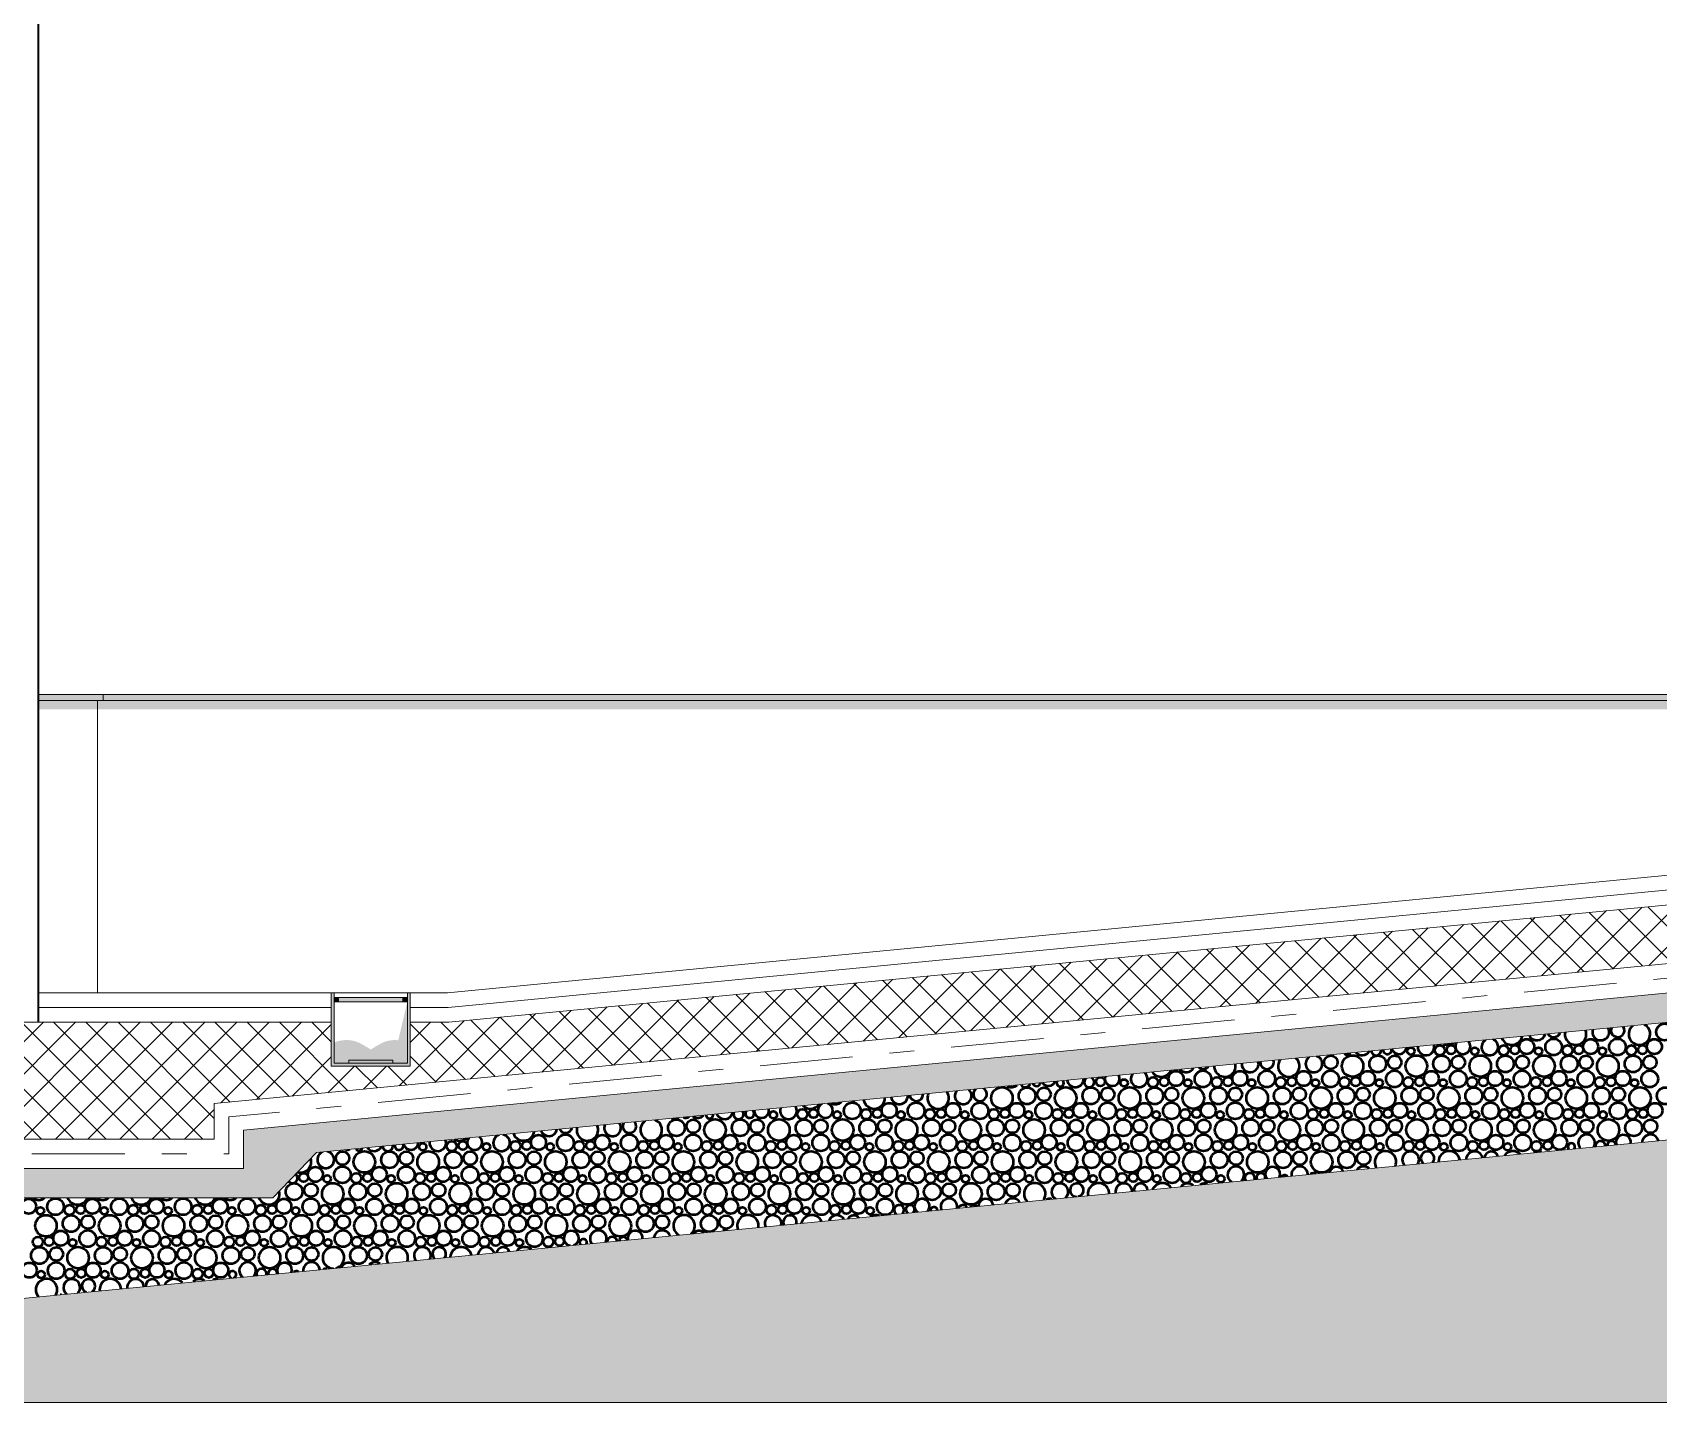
# Model space of a CAD drawing. Header units: millimetres. Extents: x 6658 to 67659, y -16872 to 26261.
# Drawn here: x 49143 to 54703, y -2200 to 2484 of the extents above; entities that cross this region are included whole.
import ezdxf

# ---------------------------------------------------------------- set-up
doc = ezdxf.new("R2010")
doc.units = ezdxf.units.MM
doc.header["$MEASUREMENT"] = 0
doc.linetypes.add('Double Dashed', pattern=[656.166644, 317.49999, -126.999993, 84.666667, -126.999993])
doc.linetypes.add('Wipeout_Contour', pattern=[1000, 0, -1000])
doc.layers.add('A - Prerjet', color=7, linetype='Continuous')
for name, color, linetype, lineweight in [('A - Prerjet_Pen_No__1', 7, 'Continuous', 5), ('A - Prerjet_Pen_No__6', 5, 'Continuous', 5), ('A - Prerjet_Pen_No__7', 7, 'Continuous', 5)]:
    doc.layers.add(name, color=color, linetype=linetype, lineweight=lineweight)
for name, color, linetype, lineweight, true_color in [('A - Prerjet_Pen_No__102', 7, 'Continuous', 50, 0xcccccc), ('A - Prerjet_Pen_No__105', 7, 'Continuous', 5, 0xcae6ff), ('A - Prerjet_Pen_No__65', 7, 'Continuous', 5, 0x80c2ff), ('A - Prerjet_Pen_No__81', 7, 'Continuous', 5, 0x6a6a6a), ('A - Prerjet_Pen_No__82', 7, 'Continuous', 5, 0xaaaaaa)]:
    doc.layers.add(name, color=color, linetype=linetype, lineweight=lineweight, true_color=true_color)

# ---------------------------------------------------------------- blocks, each defined once
blk = doc.blocks.new('*X2')
at = {"layer": 'A - Prerjet_Pen_No__102', "color": 254, "linetype": 'Continuous', "lineweight": 50, "true_color": 0xcccccc}
for centre, radius in [((54723.9, -933.3), 28.6), ((53856.3, -998.5), 12.4), ((53955.4, -996.1), 17.2), ((53993.7, -993.9), 15), ((54074.5, -998.5), 12.4), ((54173.6, -996.1), 17.2), ((54211.9, -993.9), 15), ((54252.3, -983.3), 25.5), ((54292.8, -998.5), 12.4), ((54344.4, -984.6), 28.4), ((54391.8, -996.1), 17.2), ((54430.1, -993.9), 15), ((54470.6, -983.3), 25.5), ((54511, -998.5), 12.4), ((54562.6, -984.6), 28.4), ((54610.1, -996.1), 17.2), ((54648.4, -993.9), 15), ((54688.8, -983.3), 25.5), ((53582.4, -1037.2), 23), ((53656.8, -1049.9), 36.7), ((53743, -1042.5), 28.6), ((53800.6, -1037.2), 23), ((53875, -1049.9), 36.7), ((53961.2, -1042.5), 28.6), ((54018.8, -1037.2), 23), ((54093.3, -1049.9), 36.7), ((54179.4, -1042.5), 28.6), ((54237, -1037.2), 23), ((54311.5, -1049.9), 36.7), ((54397.6, -1042.5), 28.6), ((54455.3, -1037.2), 23), ((54529.7, -1049.9), 36.7), ((54615.9, -1042.5), 28.6), ((54673.5, -1037.2), 23), ((52794.6, -1103.1), 15), ((52875.4, -1107.7), 12.4), ((52974.5, -1105.3), 17.2), ((53012.8, -1103.1), 15), ((53053.2, -1092.5), 25.5), ((53093.6, -1107.7), 12.4), ((53145.3, -1093.8), 28.4), ((53192.7, -1105.3), 17.2), ((53231, -1103.1), 15), ((53271.4, -1092.5), 25.5), ((53311.9, -1107.7), 12.4), ((53363.5, -1093.8), 28.4), ((53410.9, -1105.3), 17.2), ((53449.2, -1103.1), 15), ((53489.7, -1092.5), 25.5), ((53530.1, -1107.7), 12.4), ((53581.7, -1093.8), 28.4), ((53629.2, -1105.3), 17.2), ((53667.5, -1103.1), 15), ((53707.9, -1092.5), 25.5), ((53748.3, -1107.7), 12.4), ((53800, -1093.8), 28.4), ((53847.4, -1105.3), 17.2), ((53885.7, -1103.1), 15), ((53926.1, -1092.5), 25.5), ((53966.5, -1107.7), 12.4), ((54018.2, -1093.8), 28.4), ((54065.6, -1105.3), 17.2), ((54103.9, -1103.1), 15), ((54144.3, -1092.5), 25.5), ((54184.8, -1107.7), 12.4), ((54236.4, -1093.8), 28.4), ((54283.8, -1105.3), 17.2), ((54322.1, -1103.1), 15), ((54362.6, -1092.5), 25.5), ((54403, -1107.7), 12.4), ((54454.6, -1093.8), 28.4), ((54502.1, -1105.3), 17.2), ((54540.4, -1103.1), 15), ((54580.8, -1092.5), 25.5), ((54621.2, -1107.7), 12.4), ((54672.9, -1093.8), 28.4), ((52457.7, -1159.1), 36.7), ((52543.8, -1151.7), 28.6), ((52601.5, -1146.4), 23), ((52675.9, -1159.1), 36.7), ((52762.1, -1151.7), 28.6), ((52819.7, -1146.4), 23), ((52894.1, -1159.1), 36.7), ((52980.3, -1151.7), 28.6), ((53037.9, -1146.4), 23), ((53112.4, -1159.1), 36.7), ((53198.5, -1151.7), 28.6), ((53256.1, -1146.4), 23), ((53330.6, -1159.1), 36.7), ((53416.7, -1151.7), 28.6), ((53474.4, -1146.4), 23), ((53548.8, -1159.1), 36.7), ((53635, -1151.7), 28.6), ((53692.6, -1146.4), 23), ((53767, -1159.1), 36.7), ((53853.2, -1151.7), 28.6), ((53910.8, -1146.4), 23), ((53985.3, -1159.1), 36.7), ((54071.4, -1151.7), 28.6), ((54129, -1146.4), 23), ((54203.5, -1159.1), 36.7), ((54289.6, -1151.7), 28.6), ((54347.3, -1146.4), 23), ((54421.7, -1159.1), 36.7), ((54507.9, -1151.7), 28.6), ((54565.5, -1146.4), 23), ((54639.9, -1159.1), 36.7), ((54726.1, -1151.7), 28.6), ((51676.3, -1216.9), 12.4), ((51775.4, -1214.5), 17.2), ((51813.7, -1212.3), 15), ((51894.5, -1216.9), 12.4), ((51946.2, -1203), 28.4), ((51993.6, -1214.5), 17.2), ((52031.9, -1212.3), 15), ((52072.3, -1201.7), 25.5), ((52112.7, -1216.9), 12.4), ((52164.4, -1203), 28.4), ((52211.8, -1214.5), 17.2), ((52250.1, -1212.3), 15), ((52290.5, -1201.7), 25.5), ((52331, -1216.9), 12.4), ((52382.6, -1203), 28.4), ((52430, -1214.5), 17.2), ((52468.3, -1212.3), 15), ((52508.8, -1201.7), 25.5), ((52549.2, -1216.9), 12.4), ((52600.8, -1203), 28.4), ((52648.3, -1214.5), 17.2), ((52686.6, -1212.3), 15), ((52727, -1201.7), 25.5), ((52767.4, -1216.9), 12.4), ((52819.1, -1203), 28.4), ((52866.5, -1214.5), 17.2), ((52904.8, -1212.3), 15), ((52945.2, -1201.7), 25.5), ((52985.6, -1216.9), 12.4), ((53037.3, -1203), 28.4), ((53084.7, -1214.5), 17.2), ((53123, -1212.3), 15), ((53163.4, -1201.7), 25.5), ((53203.9, -1216.9), 12.4), ((53255.5, -1203), 28.4), ((53302.9, -1214.5), 17.2), ((53341.2, -1212.3), 15), ((53381.7, -1201.7), 25.5), ((53422.1, -1216.9), 12.4), ((53473.7, -1203), 28.4), ((53521.2, -1214.5), 17.2), ((53559.5, -1212.3), 15), ((53599.9, -1201.7), 25.5), ((53640.3, -1216.9), 12.4), ((53692, -1203), 28.4), ((53739.4, -1214.5), 17.2), ((53777.7, -1212.3), 15), ((53818.1, -1201.7), 25.5), ((53858.5, -1216.9), 12.4), ((53910.2, -1203), 28.4), ((53957.6, -1214.5), 17.2), ((53995.9, -1212.3), 15), ((54036.3, -1201.7), 25.5), ((54076.8, -1216.9), 12.4), ((54128.4, -1203), 28.4), ((54175.8, -1214.5), 17.2), ((54214.1, -1212.3), 15), ((54254.6, -1201.7), 25.5), ((54295, -1216.9), 12.4), ((54346.6, -1203), 28.4), ((54394.1, -1214.5), 17.2), ((54432.4, -1212.3), 15), ((54472.8, -1201.7), 25.5), ((54513.2, -1216.9), 12.4), ((54564.9, -1203), 28.4), ((54612.3, -1214.5), 17.2), ((54650.6, -1212.3), 15), ((54691, -1201.7), 25.5), ((51344.7, -1260.9), 28.6), ((51402.3, -1255.6), 23), ((51476.8, -1268.3), 36.7), ((51562.9, -1260.9), 28.6), ((51620.6, -1255.6), 23), ((51695, -1268.3), 36.7), ((51781.2, -1260.9), 28.6), ((51838.8, -1255.6), 23), ((51913.2, -1268.3), 36.7), ((51999.4, -1260.9), 28.6), ((52057, -1255.6), 23), ((52131.5, -1268.3), 36.7), ((52217.6, -1260.9), 28.6), ((52275.2, -1255.6), 23), ((52349.7, -1268.3), 36.7), ((52435.8, -1260.9), 28.6), ((52493.5, -1255.6), 23), ((52567.9, -1268.3), 36.7), ((52654.1, -1260.9), 28.6), ((52711.7, -1255.6), 23), ((52786.1, -1268.3), 36.7), ((52872.3, -1260.9), 28.6), ((52929.9, -1255.6), 23), ((53004.4, -1268.3), 36.7), ((53090.5, -1260.9), 28.6), ((53148.1, -1255.6), 23), ((53222.6, -1268.3), 36.7), ((53308.7, -1260.9), 28.6), ((53366.4, -1255.6), 23), ((53440.8, -1268.3), 36.7), ((53527, -1260.9), 28.6), ((53584.6, -1255.6), 23), ((53659, -1268.3), 36.7), ((53745.2, -1260.9), 28.6), ((53802.8, -1255.6), 23), ((53877.3, -1268.3), 36.7), ((53963.4, -1260.9), 28.6), ((54021, -1255.6), 23), ((54095.5, -1268.3), 36.7), ((54181.6, -1260.9), 28.6), ((54239.3, -1255.6), 23), ((54313.7, -1268.3), 36.7), ((54399.9, -1260.9), 28.6), ((54457.5, -1255.6), 23), ((54531.9, -1268.3), 36.7), ((54618.1, -1260.9), 28.6), ((54675.7, -1255.6), 23), ((50477.2, -1326.1), 12.4), ((50576.2, -1323.6), 17.2), ((50614.5, -1321.5), 15), ((50695.4, -1326.1), 12.4), ((50794.5, -1323.6), 17.2), ((50832.8, -1321.5), 15), ((50873.2, -1310.9), 25.5), ((50913.6, -1326.1), 12.4), ((50965.3, -1312.2), 28.4), ((51012.7, -1323.6), 17.2), ((51051, -1321.5), 15), ((51091.4, -1310.9), 25.5), ((51131.8, -1326.1), 12.4), ((51183.5, -1312.2), 28.4), ((51230.9, -1323.6), 17.2), ((51269.2, -1321.5), 15), ((51309.6, -1310.9), 25.5), ((51350.1, -1326.1), 12.4), ((51401.7, -1312.2), 28.4), ((51449.1, -1323.6), 17.2), ((51487.4, -1321.5), 15), ((51527.9, -1310.9), 25.5), ((51568.3, -1326.1), 12.4), ((51619.9, -1312.2), 28.4), ((51667.4, -1323.6), 17.2), ((51705.7, -1321.5), 15), ((51746.1, -1310.9), 25.5), ((51786.5, -1326.1), 12.4), ((51838.2, -1312.2), 28.4), ((51885.6, -1323.6), 17.2), ((51923.9, -1321.5), 15), ((51964.3, -1310.9), 25.5), ((52004.7, -1326.1), 12.4), ((52056.4, -1312.2), 28.4), ((52103.8, -1323.6), 17.2), ((52142.1, -1321.5), 15), ((52182.5, -1310.9), 25.5), ((52223, -1326.1), 12.4), ((52274.6, -1312.2), 28.4), ((52322, -1323.6), 17.2), ((52360.3, -1321.5), 15), ((52400.8, -1310.9), 25.5), ((52441.2, -1326.1), 12.4), ((52492.8, -1312.2), 28.4), ((52540.3, -1323.6), 17.2), ((52578.6, -1321.5), 15), ((52619, -1310.9), 25.5), ((52659.4, -1326.1), 12.4), ((52711.1, -1312.2), 28.4), ((52758.5, -1323.6), 17.2), ((52796.8, -1321.5), 15), ((52837.2, -1310.9), 25.5), ((52877.6, -1326.1), 12.4), ((52929.3, -1312.2), 28.4), ((52976.7, -1323.6), 17.2), ((53015, -1321.5), 15), ((53055.4, -1310.9), 25.5), ((53095.9, -1326.1), 12.4), ((53147.5, -1312.2), 28.4), ((53194.9, -1323.6), 17.2), ((53233.2, -1321.5), 15), ((53273.7, -1310.9), 25.5), ((53314.1, -1326.1), 12.4), ((53365.7, -1312.2), 28.4), ((53413.2, -1323.6), 17.2), ((53451.5, -1321.5), 15), ((53491.9, -1310.9), 25.5), ((53532.3, -1326.1), 12.4), ((53584, -1312.2), 28.4), ((53631.4, -1323.6), 17.2), ((53669.7, -1321.5), 15), ((53710.1, -1310.9), 25.5), ((53750.5, -1326.1), 12.4), ((53802.2, -1312.2), 28.4), ((53849.6, -1323.6), 17.2), ((53887.9, -1321.5), 15), ((53928.3, -1310.9), 25.5), ((53968.8, -1326.1), 12.4), ((54020.4, -1312.2), 28.4), ((54067.8, -1323.6), 17.2), ((54106.1, -1321.5), 15), ((54146.6, -1310.9), 25.5), ((54187, -1326.1), 12.4), ((54238.6, -1312.2), 28.4), ((54286.1, -1323.6), 17.2), ((54324.4, -1321.5), 15), ((54364.8, -1310.9), 25.5), ((50203.2, -1364.8), 23), ((50277.7, -1377.5), 36.7), ((50363.8, -1370.1), 28.6), ((50421.4, -1364.8), 23), ((50495.9, -1377.5), 36.7), ((50582, -1370.1), 28.6), ((50639.7, -1364.8), 23), ((50714.1, -1377.5), 36.7), ((50800.3, -1370.1), 28.6), ((50857.9, -1364.8), 23), ((50932.3, -1377.5), 36.7), ((51018.5, -1370.1), 28.6), ((51076.1, -1364.8), 23), ((51150.6, -1377.5), 36.7), ((51236.7, -1370.1), 28.6), ((51294.3, -1364.8), 23), ((51368.8, -1377.5), 36.7), ((51454.9, -1370.1), 28.6), ((51512.6, -1364.8), 23), ((51587, -1377.5), 36.7), ((51673.2, -1370.1), 28.6), ((51730.8, -1364.8), 23), ((51805.2, -1377.5), 36.7), ((51891.4, -1370.1), 28.6), ((51949, -1364.8), 23), ((52023.5, -1377.5), 36.7), ((52109.6, -1370.1), 28.6), ((52167.2, -1364.8), 23), ((52241.7, -1377.5), 36.7), ((52327.8, -1370.1), 28.6), ((52385.5, -1364.8), 23), ((52459.9, -1377.5), 36.7), ((52546.1, -1370.1), 28.6), ((52603.7, -1364.8), 23), ((52678.1, -1377.5), 36.7), ((52764.3, -1370.1), 28.6), ((52821.9, -1364.8), 23), ((52896.4, -1377.5), 36.7), ((52982.5, -1370.1), 28.6), ((53040.1, -1364.8), 23), ((53114.6, -1377.5), 36.7), ((53200.7, -1370.1), 28.6), ((53258.4, -1364.8), 23), ((53332.8, -1377.5), 36.7), ((53419, -1370.1), 28.6), ((53476.6, -1364.8), 23), ((53551, -1377.5), 36.7), ((53637.2, -1370.1), 28.6), ((53694.8, -1364.8), 23), ((50070.1, -1430.7), 15), ((50110.5, -1420.1), 25.5), ((50150.9, -1435.3), 12.4), ((50202.6, -1421.4), 28.4), ((50250, -1432.8), 17.2), ((50288.3, -1430.7), 15), ((50328.7, -1420.1), 25.5), ((50369.2, -1435.3), 12.4), ((50420.8, -1421.4), 28.4), ((50468.2, -1432.8), 17.2), ((50506.5, -1430.7), 15), ((50547, -1420.1), 25.5), ((50587.4, -1435.3), 12.4), ((50639, -1421.4), 28.4), ((50686.5, -1432.8), 17.2), ((50724.8, -1430.7), 15), ((50765.2, -1420.1), 25.5), ((50805.6, -1435.3), 12.4), ((50857.3, -1421.4), 28.4), ((50904.7, -1432.8), 17.2), ((50943, -1430.7), 15), ((50983.4, -1420.1), 25.5), ((51023.8, -1435.3), 12.4), ((51075.5, -1421.4), 28.4), ((51122.9, -1432.8), 17.2), ((51161.2, -1430.7), 15), ((51201.6, -1420.1), 25.5), ((51242.1, -1435.3), 12.4), ((51293.7, -1421.4), 28.4), ((51341.1, -1432.8), 17.2), ((51379.4, -1430.7), 15), ((51419.9, -1420.1), 25.5), ((51460.3, -1435.3), 12.4), ((51511.9, -1421.4), 28.4), ((51559.4, -1432.8), 17.2), ((51597.7, -1430.7), 15), ((51638.1, -1420.1), 25.5), ((51678.5, -1435.3), 12.4), ((51730.2, -1421.4), 28.4), ((51777.6, -1432.8), 17.2), ((51815.9, -1430.7), 15), ((51856.3, -1420.1), 25.5), ((51896.7, -1435.3), 12.4), ((51948.4, -1421.4), 28.4), ((51995.8, -1432.8), 17.2), ((52034.1, -1430.7), 15), ((52074.5, -1420.1), 25.5), ((52115, -1435.3), 12.4), ((52166.6, -1421.4), 28.4), ((52214, -1432.8), 17.2), ((52252.3, -1430.7), 15), ((52292.8, -1420.1), 25.5), ((52333.2, -1435.3), 12.4), ((52384.8, -1421.4), 28.4), ((52432.3, -1432.8), 17.2), ((52470.6, -1430.7), 15), ((52511, -1420.1), 25.5), ((52551.4, -1435.3), 12.4), ((52603.1, -1421.4), 28.4), ((52650.5, -1432.8), 17.2), ((52688.8, -1430.7), 15), ((52729.2, -1420.1), 25.5), ((52769.6, -1435.3), 12.4), ((52821.3, -1421.4), 28.4), ((52868.7, -1432.8), 17.2), ((52907, -1430.7), 15), ((52947.4, -1420.1), 25.5), ((52987.9, -1435.3), 12.4), ((53039.5, -1421.4), 28.4), ((53086.9, -1432.8), 17.2), ((53125.2, -1430.7), 15), ((53165.7, -1420.1), 25.5), ((53206.1, -1435.3), 12.4), ((50037.6, -1479.3), 28.6), ((50095.2, -1474), 23), ((50169.7, -1486.7), 36.7), ((50255.8, -1479.3), 28.6), ((50313.4, -1474), 23), ((50387.9, -1486.7), 36.7), ((50474, -1479.3), 28.6), ((50531.7, -1474), 23), ((50606.1, -1486.7), 36.7), ((50692.3, -1479.3), 28.6), ((50749.9, -1474), 23), ((50824.3, -1486.7), 36.7), ((50910.5, -1479.3), 28.6), ((50968.1, -1474), 23), ((51042.6, -1486.7), 36.7), ((51128.7, -1479.3), 28.6), ((51186.3, -1474), 23), ((51260.8, -1486.7), 36.7), ((51346.9, -1479.3), 28.6), ((51404.6, -1474), 23), ((51479, -1486.7), 36.7), ((51565.2, -1479.3), 28.6), ((51622.8, -1474), 23), ((51697.2, -1486.7), 36.7), ((51783.4, -1479.3), 28.6), ((51841, -1474), 23), ((51915.5, -1486.7), 36.7), ((52001.6, -1479.3), 28.6), ((52059.2, -1474), 23), ((52133.7, -1486.7), 36.7), ((52219.8, -1479.3), 28.6), ((52277.5, -1474), 23), ((52351.9, -1486.7), 36.7), ((52438.1, -1479.3), 28.6), ((52495.7, -1474), 23), ((49129.6, -1529.3), 25.5), ((49170, -1544.5), 12.4), ((49221.7, -1530.6), 28.4), ((49269.1, -1542), 17.2), ((49307.4, -1539.9), 15), ((49347.8, -1529.3), 25.5), ((49388.3, -1544.5), 12.4), ((49439.9, -1530.6), 28.4), ((49487.3, -1542), 17.2), ((49525.6, -1539.9), 15), ((49566.1, -1529.3), 25.5), ((49606.5, -1544.5), 12.4), ((49658.2, -1530.6), 28.4), ((49705.6, -1542), 17.2), ((49743.9, -1539.9), 15), ((49784.3, -1529.3), 25.5), ((49824.7, -1544.5), 12.4), ((49876.4, -1530.6), 28.4), ((49923.8, -1542), 17.2), ((49962.1, -1539.9), 15), ((50002.5, -1529.3), 25.5), ((50042.9, -1544.5), 12.4), ((50094.6, -1530.6), 28.4), ((50142, -1542), 17.2), ((50180.3, -1539.9), 15), ((50220.7, -1529.3), 25.5), ((50261.2, -1544.5), 12.4), ((50312.8, -1530.6), 28.4), ((50360.2, -1542), 17.2), ((50398.5, -1539.9), 15), ((50439, -1529.3), 25.5), ((50479.4, -1544.5), 12.4), ((50531, -1530.6), 28.4), ((50578.5, -1542), 17.2), ((50616.8, -1539.9), 15), ((50657.2, -1529.3), 25.5), ((50697.6, -1544.5), 12.4), ((50749.3, -1530.6), 28.4), ((50796.7, -1542), 17.2), ((50835, -1539.9), 15), ((50875.4, -1529.3), 25.5), ((50915.8, -1544.5), 12.4), ((50967.5, -1530.6), 28.4), ((51014.9, -1542), 17.2), ((51053.2, -1539.9), 15), ((51093.6, -1529.3), 25.5), ((51134.1, -1544.5), 12.4), ((51185.7, -1530.6), 28.4), ((51233.1, -1542), 17.2), ((51271.4, -1539.9), 15), ((51311.9, -1529.3), 25.5), ((51352.3, -1544.5), 12.4), ((51403.9, -1530.6), 28.4), ((51451.4, -1542), 17.2), ((51489.7, -1539.9), 15), ((51530.1, -1529.3), 25.5), ((51570.5, -1544.5), 12.4), ((51622.2, -1530.6), 28.4), ((51669.6, -1542), 17.2), ((51707.9, -1539.9), 15), ((51748.3, -1529.3), 25.5), ((51788.7, -1544.5), 12.4), ((51840.4, -1530.6), 28.4), ((51887.8, -1542), 17.2), ((51926.1, -1539.9), 15), ((51966.5, -1529.3), 25.5), ((52007, -1544.5), 12.4), ((52058.6, -1530.6), 28.4), ((49188.8, -1595.9), 36.7), ((49274.9, -1588.5), 28.6), ((49331.9, -1639.8), 28.4), ((49332.5, -1583.2), 23), ((49407, -1595.9), 36.7), ((49493.1, -1588.5), 28.6), ((49550.2, -1639.8), 28.4), ((49550.8, -1583.2), 23), ((49625.2, -1595.9), 36.7), ((49711.4, -1588.5), 28.6), ((49768.4, -1639.8), 28.4), ((49769, -1583.2), 23), ((49843.5, -1595.9), 36.7), ((49929.6, -1588.5), 28.6), ((49986.6, -1639.8), 28.4), ((49987.2, -1583.2), 23), ((50061.7, -1595.9), 36.7), ((50147.8, -1588.5), 28.6), ((50204.8, -1639.8), 28.4), ((50205.4, -1583.2), 23), ((50279.9, -1595.9), 36.7), ((50366, -1588.5), 28.6), ((50423, -1639.8), 28.4), ((50423.7, -1583.2), 23), ((50498.1, -1595.9), 36.7), ((50584.3, -1588.5), 28.6), ((50641.3, -1639.8), 28.4), ((50641.9, -1583.2), 23), ((50716.3, -1595.9), 36.7), ((50802.5, -1588.5), 28.6), ((50859.5, -1639.8), 28.4), ((50860.1, -1583.2), 23), ((50934.6, -1595.9), 36.7), ((51020.7, -1588.5), 28.6), ((51078.3, -1583.2), 23), ((51152.8, -1595.9), 36.7), ((51238.9, -1588.5), 28.6), ((51296.6, -1583.2), 23), ((51457.2, -1588.5), 28.6), ((51514.8, -1583.2), 23), ((49161.1, -1651.2), 17.2), ((49199.4, -1649.1), 15), ((49239.8, -1638.5), 25.5), ((49280.3, -1653.7), 12.4), ((49379.3, -1651.2), 17.2), ((49417.6, -1649.1), 15), ((49458.1, -1638.5), 25.5), ((49498.5, -1653.7), 12.4), ((49597.6, -1651.2), 17.2), ((49635.9, -1649.1), 15), ((49676.3, -1638.5), 25.5), ((49716.7, -1653.7), 12.4), ((49815.8, -1651.2), 17.2), ((49854.1, -1649.1), 15), ((49894.5, -1638.5), 25.5), ((49934.9, -1653.7), 12.4), ((50034, -1651.2), 17.2), ((50072.3, -1649.1), 15), ((50112.7, -1638.5), 25.5), ((50153.2, -1653.7), 12.4), ((50252.2, -1651.2), 17.2), ((50290.5, -1649.1), 15), ((50331, -1638.5), 25.5), ((50371.4, -1653.7), 12.4), ((50470.5, -1651.2), 17.2), ((50508.8, -1649.1), 15), ((50549.2, -1638.5), 25.5), ((50589.6, -1653.7), 12.4), ((50688.7, -1651.2), 17.2), ((50727, -1649.1), 15), ((50767.4, -1638.5), 25.5), ((50807.8, -1653.7), 12.4), ((50906.9, -1651.2), 17.2), ((50945.2, -1649.1), 15), ((49131.8, -1747.7), 25.5), ((49166.9, -1697.6), 28.6), ((49223.9, -1749), 28.4), ((49224.5, -1692.4), 23), ((49299, -1705.1), 36.7), ((49350.1, -1747.7), 25.5), ((49385.1, -1697.6), 28.6), ((49442.2, -1749), 28.4), ((49442.8, -1692.4), 23), ((49517.2, -1705.1), 36.7), ((49568.3, -1747.7), 25.5), ((49603.4, -1697.6), 28.6), ((49660.4, -1749), 28.4), ((49661, -1692.4), 23), ((49735.5, -1705.1), 36.7), ((49786.5, -1747.7), 25.5), ((49821.6, -1697.6), 28.6), ((49879.2, -1692.4), 23), ((49953.7, -1705.1), 36.7), ((50039.8, -1697.6), 28.6), ((50097.4, -1692.4), 23), ((50258, -1697.6), 28.6), ((50315.7, -1692.4), 23), ((49172.3, -1762.9), 12.4), ((49271.3, -1760.4), 17.2), ((49309.6, -1758.3), 15), ((49390.5, -1762.9), 12.4), ((49489.6, -1760.4), 17.2), ((49527.9, -1758.3), 15), ((49608.7, -1762.9), 12.4), ((49707.8, -1760.4), 17.2), ((49746.1, -1758.3), 15)]:
    blk.add_circle(centre, radius, dxfattribs=at)
for centre, radius, start, end in [((54287.4, -933.3), 28.6, 205.9966, 345.0102), ((54345, -928), 23, 210.6015, 340.4052), ((54419.5, -940.7), 36.7, 169.5633, 21.4435), ((54505.6, -933.3), 28.6, 163.1032, 27.9035), ((54563.3, -928), 23, 156.4746, 34.5322), ((54637.7, -940.7), 36.7, 127.8884, 63.1183), ((53689.7, -984.6), 28.4, 220.4257, 330.581), ((53737.2, -996.1), 17.2, 186.4724, 4.5344), ((53775.5, -993.9), 15, 180.6802, 10.3266), ((53815.9, -983.3), 25.5, 197.8222, 353.1845), ((53908, -984.6), 28.4, 176.0155, 14.9913), ((53983, -940.7), 36.7, 245.3903, 305.6164), ((54034.1, -983.3), 25.5, 148.1746, 42.8322), ((54126.2, -984.6), 28.4, 121.062, 69.9448), ((54201.3, -940.7), 36.7, 202.673, 348.3337), ((53145.9, -1037.2), 23, 229.788, 321.2188), ((53220.4, -1049.9), 36.7, 179.5964, 11.4103), ((53306.5, -1042.5), 28.6, 176.2538, 14.753), ((53364.1, -1037.2), 23, 173.3109, 17.6959), ((53438.6, -1049.9), 36.7, 143.2238, 47.7829), ((53524.7, -1042.5), 28.6, 122.3898, 68.617), ((53638.1, -998.5), 12.4, 221.6439, 329.3628), ((52538, -1105.3), 17.2, 208.1218, 342.885), ((52576.3, -1103.1), 15, 205.0843, 345.9224), ((52616.8, -1092.5), 25.5, 212.915, 338.0918), ((52657.2, -1107.7), 12.4, 149.427, 41.5797), ((52708.8, -1093.8), 28.4, 188.7909, 2.2158), ((52756.3, -1105.3), 17.2, 128.8331, 62.1737), ((52835, -1092.5), 25.5, 164.4425, 26.5643), ((52927.1, -1093.8), 28.4, 142.663, 48.3437), ((53002.1, -1049.9), 36.7, 213.338, 337.6687), ((53088.3, -1042.5), 28.6, 220.2839, 330.7229), ((52021.2, -1159.1), 36.7, 189.4488, 1.558), ((52107.4, -1151.7), 28.6, 188.9203, 2.0864), ((52165, -1146.4), 23, 189.1072, 1.8996), ((52239.5, -1159.1), 36.7, 155.4353, 35.5715), ((52325.6, -1151.7), 28.6, 143.3152, 47.6915), ((52383.2, -1146.4), 23, 127.6636, 63.3432), ((52490.6, -1093.8), 28.4, 238.1258, 312.8809), ((51377.2, -1212.3), 15, 234.4728, 316.534), ((51417.6, -1201.7), 25.5, 230.5278, 320.479), ((51458.1, -1216.9), 12.4, 180.887, 10.1197), ((51509.7, -1203), 28.4, 201.7357, 349.271), ((51557.1, -1214.5), 17.2, 157.6091, 33.3977), ((51595.4, -1212.3), 15, 145.9508, 45.0559), ((51635.9, -1201.7), 25.5, 179.0536, 11.9532), ((51727.9, -1203), 28.4, 158.26, 32.7468), ((51803, -1159.1), 36.7, 225.1939, 325.8128), ((51854.1, -1201.7), 25.5, 116.7432, 74.2635), ((51889.2, -1151.7), 28.6, 237.761, 313.2457), ((51946.8, -1146.4), 23, 261.9804, 289.0264), ((50822.1, -1268.3), 36.7, 199.4209, 351.5858), ((50908.3, -1260.9), 28.6, 201.76, 349.2468), ((50965.9, -1255.6), 23, 205.1921, 345.8147), ((51040.3, -1268.3), 36.7, 166.2765, 24.7303), ((51126.5, -1260.9), 28.6, 158.6807, 32.326), ((51184.1, -1255.6), 23, 150.5779, 40.4288), ((51258.6, -1268.3), 36.7, 121.4575, 69.5493), ((51338.9, -1214.5), 17.2, 234.291, 316.7158), ((50258.9, -1326.1), 12.4, 210.8375, 340.1693), ((50310.6, -1312.2), 28.4, 215.6172, 335.3895), ((50358, -1323.6), 17.2, 179.7549, 11.2519), ((50396.3, -1321.5), 15, 172.9373, 18.0695), ((50436.7, -1310.9), 25.5, 193.2444, 357.7624), ((50528.8, -1312.2), 28.4, 171.8773, 19.1295), ((50603.9, -1268.3), 36.7, 239.6345, 311.3722), ((50655, -1310.9), 25.5, 142.2643, 48.7425), ((50747, -1312.2), 28.4, 108.875, 82.1317), ((54405.2, -1326.1), 12.4, 327.356, 223.6507), ((54456.9, -1312.2), 28.4, 329.7239, 221.2829), ((54504.3, -1323.6), 17.2, 3.3771, 187.6297), ((54542.6, -1321.5), 15, 9.0041, 182.0027), ((54583, -1310.9), 25.5, 352.3877, 198.619), ((54675.1, -1312.2), 28.4, 14.2832, 176.7236), ((50059.5, -1377.5), 36.7, 253.4697, 18.5134), ((50145.6, -1370.1), 28.6, 111.3361, 79.6706), ((50218.5, -1310.9), 25.5, 258.1408, 292.8659), ((53769.3, -1377.5), 36.7, 337.056, 213.9508), ((53855.4, -1370.1), 28.6, 329.8744, 221.1323), ((53913, -1364.8), 23, 320.0015, 231.0052), ((53987.5, -1377.5), 36.7, 10.8674, 180.1393), ((54073.6, -1370.1), 28.6, 14.0513, 176.9555), ((54131.3, -1364.8), 23, 16.8151, 174.1917), ((54205.7, -1377.5), 36.7, 47.0568, 143.9499), ((54291.9, -1370.1), 28.6, 67.1222, 123.8845), ((50031.8, -1432.8), 17.2, 220.6638, 51.3193), ((53257.7, -1421.4), 28.4, 311.7137, 239.293), ((53305.2, -1432.8), 17.2, 341.6259, 209.3809), ((53343.5, -1430.7), 15, 344.5161, 206.4906), ((53383.9, -1420.1), 25.5, 337.2127, 213.7941), ((53424.3, -1435.3), 12.4, 39.6246, 151.3822), ((53476, -1421.4), 28.4, 1.5153, 189.4914), ((53523.4, -1432.8), 17.2, 60.1236, 130.8832), ((53602.1, -1420.1), 25.5, 25.7337, 165.2731), ((53694.2, -1421.4), 28.4, 47.3975, 143.6092), ((49164.7, -1479.3), 28.6, 226.4535, 313.5465), ((49296.8, -1486.7), 36.7, 201.1845, 338.8155), ((49382.9, -1479.3), 28.6, 226.4535, 313.5465), ((49515, -1486.7), 36.7, 201.1845, 338.8155), ((49601.1, -1479.3), 28.6, 226.4535, 313.5465), ((49733.2, -1486.7), 36.7, 201.1845, 338.8155), ((49819.4, -1479.3), 28.6, 226.4535, 313.5465), ((49951.5, -1486.7), 36.7, 201.1845, 15.2799), ((52570.1, -1486.7), 36.7, 325.1071, 225.8997), ((52656.3, -1479.3), 28.6, 312.0982, 238.9085), ((52713.9, -1474), 23, 284.6352, 266.3715), ((52788.4, -1486.7), 36.7, 1.0162, 189.9906), ((52874.5, -1479.3), 28.6, 1.3916, 189.6151), ((52932.1, -1474), 23, 1.0352, 189.9716), ((53006.6, -1486.7), 36.7, 34.9491, 156.0576), ((53092.7, -1479.3), 28.6, 46.7627, 144.2441), ((53150.4, -1474), 23, 61.7579, 129.2488), ((52106, -1542), 17.2, 314.9278, 236.079), ((52144.3, -1539.9), 15, 314.482, 236.5247), ((52184.8, -1529.3), 25.5, 319.3685, 231.6383), ((52225.2, -1544.5), 12.4, 8.5166, 182.4902), ((52276.8, -1530.6), 28.4, 348.5415, 202.4652), ((52324.3, -1542), 17.2, 32.0965, 158.9103), ((52362.6, -1539.9), 15, 43.3656, 147.6412), ((52403, -1529.3), 25.5, 11.1715, 179.8352), ((52495.1, -1530.6), 28.4, 31.9632, 159.0435), ((52621.2, -1529.3), 25.5, 72.2121, 118.7947), ((51077.7, -1639.8), 28.4, 334.578, 216.4288), ((51295.9, -1639.8), 28.4, 18.4112, 172.5955), ((51371, -1595.9), 36.7, 310.4396, 240.5672), ((51514.2, -1639.8), 28.4, 79.3848, 111.622), ((51589.2, -1595.9), 36.7, 351.0285, 199.9782), ((51675.4, -1588.5), 28.6, 348.5233, 202.4834), ((51733, -1583.2), 23, 344.8962, 206.1106), ((51807.5, -1595.9), 36.7, 24.159, 166.8477), ((51893.6, -1588.5), 28.6, 31.5518, 159.455), ((51951.2, -1583.2), 23, 39.3837, 151.623), ((52025.7, -1595.9), 36.7, 68.3408, 122.666), ((50985.6, -1638.5), 25.5, 290.0369, 260.9699), ((51026.1, -1653.7), 12.4, 338.3861, 212.6207), ((51125.1, -1651.2), 17.2, 10.0903, 180.9165), ((51163.4, -1649.1), 15, 16.7215, 174.2853), ((51203.9, -1638.5), 25.5, 356.9772, 194.0296), ((51422.1, -1638.5), 25.5, 47.6847, 143.3221), ((49878.6, -1749), 28.4, 318.1025, 232.9043), ((50004.7, -1747.7), 25.5, 342.2194, 208.7874), ((50096.8, -1749), 28.4, 5.572, 185.4348), ((50171.9, -1705.1), 36.7, 282.9749, 268.0319), ((50223, -1747.7), 25.5, 30.6193, 160.3875), ((50315, -1749), 28.4, 53.1074, 137.8994), ((50390.1, -1705.1), 36.7, 340.563, 210.4437), ((50476.3, -1697.6), 28.6, 334.6811, 216.3256), ((50533.9, -1692.4), 23, 326.7469, 224.2599), ((50608.3, -1705.1), 36.7, 14.0237, 176.983), ((50694.5, -1697.6), 28.6, 18.1415, 172.8652), ((50752.1, -1692.4), 23, 21.9671, 169.0397), ((50826.6, -1705.1), 36.7, 51.3926, 139.6142), ((50912.7, -1697.6), 28.6, 77.3016, 113.7051), ((49191, -1814.3), 36.7, 329.1052, 221.9016), ((49277.1, -1806.8), 28.6, 318.389, 232.6178), ((49334.8, -1801.6), 23, 301.3368, 249.67), ((49409.2, -1814.3), 36.7, 4.1534, 186.8533), ((49495.4, -1806.8), 28.6, 5.4149, 185.5919), ((49553, -1801.6), 23, 6.0394, 184.9674), ((49627.5, -1814.3), 36.7, 38.6153, 152.3915), ((49713.6, -1806.8), 28.6, 52.3584, 138.6484), ((49771.2, -1801.6), 23, 72.2509, 118.7558), ((49826.9, -1762.9), 12.4, 290.8824, 260.1244), ((49926, -1760.4), 17.2, 348.7825, 202.2243), ((49964.3, -1758.3), 15, 352.5195, 198.4872), ((50045.2, -1762.9), 12.4, 51.791, 139.2158), ((50144.2, -1760.4), 17.2, 74.3162, 116.6906), ((49242.1, -1856.9), 25.5, 91.1861, 99.8207)]:
    blk.add_arc(centre, radius, start, end, dxfattribs=at)
blk = doc.blocks.new('Fill_1', base_point=(0, 0))
at = {"layer": 'A - Prerjet_Pen_No__82', "color": 253, "linetype": 'Continuous', "lineweight": 5, "true_color": 0xaaaaaa, "flags": 128}
blk.add_lwpolyline([(10929.6, -1300), (11129.6, -1900), (48529, -1900), (58927.1, -898.2), (59888.4, -350), (60088.4, -350), (60088.4, -50), (58867.1, -50), (58888.7, -500), (50114, -1345.4), (49964.7, -1500), (11739.7, -1500), (11739.7, -1300)], close=True, dxfattribs=at)
at = {"layer": 'A - Prerjet_Pen_No__102', "color": 254, "linetype": 'Continuous', "lineweight": 50, "true_color": 0xcccccc}
blk.add_blockref('*X2', (0, 0), dxfattribs=at)

msp = doc.modelspace()

# ---------------------------------------------------------------- hatches: boundary and pattern name
at = {"layer": 'A - Prerjet_Pen_No__102', "linetype": 'Continuous', "lineweight": 0, "true_color": 0xe5e5e5}
for points in [[(50174.7, -815), (50174.7, -830), (50189.7, -830), (50189.7, -815)], [(50424.7, -830), (50424.7, -815), (50409.7, -815), (50409.7, -830)]]:
    msp.add_hatch(color=254, dxfattribs=at).paths.add_polyline_path(points)
at = {"layer": 'A - Prerjet_Pen_No__105', "linetype": 'Continuous', "lineweight": 0, "true_color": 0xf1f8ff}
msp.add_hatch(color=7, dxfattribs=at).paths.add_polyline_path([(50174.7, -969.1, -0.144737), (50238.6, -963.1, -0.053194), (50260.2, -970.4, -0.025142), (50299.7, -993.4, 0.002673), (50295.6, -996.1, -0.362346)])
at = {"layer": 'A - Prerjet_Pen_No__81', "linetype": 'Continuous', "lineweight": 0, "true_color": 0x8f8f8f}
msp.add_hatch(color=252, dxfattribs=at).paths.add_polyline_path([(49384.7, 220), (49164.7, 220), (49164.7, 200), (49364.7, 200), (49384.7, 200)])
at = {"layer": 'A - Prerjet_Pen_No__81', "linetype": 'Continuous', "lineweight": 0, "true_color": 0xd9d9d9}
msp.add_hatch(color=254, dxfattribs=at).paths.add_polyline_path([(49384.7, 220), (49384.7, 200), (58864.7, 200), (59064.7, 0), (59093, 0), (58873, 220)])
at = {"layer": 'A - Prerjet_Pen_No__82', "linetype": 'Continuous', "lineweight": 0, "true_color": 0x2a2a2a}
msp.add_hatch(color=250, dxfattribs=at).paths.add_polyline_path([(49164.7, 200), (49164.7, 170), (49364.7, 170), (58852.3, 170), (59022.3, 0), (59064.7, 0), (58864.7, 200), (49384.7, 200), (49364.7, 200)])

# ---------------------------------------------------------------- linework, layer by layer
at = {"layer": 'A - Prerjet_Pen_No__82', "color": 253, "linetype": 'Continuous', "lineweight": 5, "true_color": 0xaaaaaa}
msp.add_lwpolyline([(49164.7, 200), (49384.7, 200), (49384.7, 220), (49164.7, 220)], close=True, dxfattribs=at)
for points in [[(49364.7, -800), (49364.7, 200), (49164.7, 200), (49164.7, -800)], [(59064.7, 0), (58864.7, 200), (49364.7, 200)], [(59093, 0), (58873, 220), (49384.7, 220)], [(50424.7, -815), (50174.7, -815)], [(50424.7, -830), (50174.7, -830)]]:
    msp.add_lwpolyline(points, dxfattribs=at)

# ---------------------------------------------------------------- block references
at = {"layer": 'A - Prerjet_Pen_No__102', "color": 254, "linetype": 'Continuous', "lineweight": 50, "true_color": 0xcccccc}
msp.add_blockref('Fill_1', (0, 0), dxfattribs=at)

# ---------------------------------------------------------------- next in the draw order: wipeouts: each hides what was drawn before it
at = {"color": 254, "linetype": 'Wipeout_Contour', "lineweight": 0, "ltscale": 331665.779051}
msp.add_wipeout([(10729.6, -2200), (60088.4, -2200), (60088.4, -350), (59888.4, -350), (58927.1, -898.2), (48529, -1900), (11129.6, -1900), (10929.6, -1300), (10729.6, -1300)], dxfattribs=at).dxf.layer = 'A - Prerjet'

# ---------------------------------------------------------------- next in the draw order: hatches: boundary and pattern name
at = {"layer": 'A - Prerjet_Pen_No__102', "linetype": 'Continuous', "lineweight": 50, "true_color": 0xcccccc}
h = msp.add_hatch(dxfattribs=at)
h.set_pattern_fill('Earth', color=254, style=0, pattern_type=2)
h.set_pattern_definition([(45, (0, 0), (-165.463, 165.463), []), (45, (-55.15, 55.15), (-330.926, 330.926), []), (45, (-110.3, 110.3), (-330.926, 330.926), []), (135, (-165.46, 165.46), (55.15433, 55.15433), [234, -234])])
h.paths.add_polyline_path([(10729.6, -2200), (60088.4, -2200), (60088.4, -350), (59888.4, -350), (58927.1, -898.2), (48529, -1900), (11129.6, -1900), (10929.6, -1300), (10729.6, -1300)])
at = {"layer": 'A - Prerjet_Pen_No__65', "linetype": 'Continuous', "lineweight": 0, "true_color": 0xdfefff}
msp.add_hatch(color=7, dxfattribs=at).paths.add_polyline_path([(50360.8, -963.1, -0.144737), (50424.7, -969.1), (50424.7, -1040), (50174.7, -1040), (50174.7, -969.1, 0.362346), (50295.6, -996.1, -0.027816), (50339.3, -970.4, -0.053194)])
at = {"layer": 'A - Prerjet_Pen_No__81', "linetype": 'Continuous', "lineweight": 0, "true_color": 0xb4b4b4}
for points in [[(50174.7, -1040), (50174.7, -800), (50164.7, -800), (50164.7, -1050), (50434.7, -1050), (50434.7, -800), (50424.7, -800), (50424.7, -1040)], [(50409.7, -815), (50189.7, -815), (50189.7, -830), (50409.7, -830)]]:
    msp.add_hatch(color=253, dxfattribs=at).paths.add_polyline_path(points)

# ---------------------------------------------------------------- next in the draw order: linework, layer by layer
at = {"layer": 'A - Prerjet_Pen_No__82', "color": 253, "linetype": 'Continuous', "lineweight": 5, "true_color": 0xaaaaaa, "flags": 128}
msp.add_lwpolyline([(10729.6, -2200), (60088.4, -2200), (60088.4, -350), (59888.4, -350), (58927.1, -898.2), (48529, -1900), (11129.6, -1900), (10929.6, -1300), (10729.6, -1300)], close=True, dxfattribs=at)

# ---------------------------------------------------------------- next in the draw order: wipeouts: each hides what was drawn before it
at = {"color": 254, "linetype": 'Wipeout_Contour', "lineweight": 0, "ltscale": 341317.680381}
msp.add_wipeout([(50114, -1345.4), (58888.7, -500), (58883.9, -400), (49864.7, -1269), (49864.7, -1400), (11739.7, -1400), (11739.7, -1500), (49964.7, -1500)], dxfattribs=at).dxf.layer = 'A - Prerjet'

# ---------------------------------------------------------------- next in the draw order: hatches: boundary and pattern name
at = {"layer": 'A - Prerjet_Pen_No__1', "linetype": 'Continuous', "lineweight": 5}
h = msp.add_hatch(dxfattribs=at)
h.set_pattern_fill('Concrete_Block', style=0, pattern_type=2)
h.set_pattern_definition([(45, (0, 0), (-55.15433, 55.15433), []), (135, (0, 0), (55.15433, 55.15433), [])])
h.paths.add_polyline_path([(11739.7, -1300), (49764.7, -1300), (49764.7, -1178.2), (58879.1, -300), (58869.5, -100), (50566.3, -900), (50434.7, -900), (50434.7, -1050), (50164.7, -1050), (50164.7, -900), (49764.7, -900), (11739.7, -900)])
at = {"layer": 'A - Prerjet_Pen_No__102', "linetype": 'Continuous', "lineweight": 50, "true_color": 0xcccccc}
h = msp.add_hatch(dxfattribs=at)
h.set_pattern_fill('Brass_Bronze', color=254, style=0, pattern_type=2)
h.set_pattern_definition([(45, (35314.24, -950), (-110.3087, 110.3087), []), (45, (35259.09, -894.85), (-110.3087, 110.3087), [117, -39])])
h.paths.add_polyline_path([(50114, -1345.4), (58888.7, -500), (58883.9, -400), (49864.7, -1269), (49864.7, -1400), (11739.7, -1400), (11739.7, -1500), (49964.7, -1500)])
at = {"layer": 'A - Prerjet_Pen_No__82', "linetype": 'Continuous', "lineweight": 0, "true_color": 0x2a2a2a}
msp.add_hatch(color=250, dxfattribs=at).paths.add_polyline_path([(50424.7, -830), (50386.6, -992.1), (50174.7, -1040), (50424.7, -1040)])

# ---------------------------------------------------------------- next in the draw order: linework, layer by layer
at = {"layer": 'A - Prerjet_Pen_No__1', "color": 7, "linetype": 'Continuous', "lineweight": 5}
for points in [[(50434.7, -800), (50561.5, -800), (58864.7, 0), (60088.4, 0)], [(50434.7, -850), (50563.9, -850), (58867.1, -50), (60088.4, -50)], [(50164.7, -900), (49764.7, -900), (11739.7, -900), (11739.7, -1300), (49764.7, -1300), (49764.7, -1178.2), (58879.1, -300), (58869.5, -100), (50566.3, -900), (50434.7, -900)], [(49164.7, -800), (50164.7, -800)], [(50174.7, -800), (50164.7, -800), (50164.7, -1050), (50434.7, -1050), (50434.7, -800), (50424.7, -800)], [(50174.7, -800), (50174.7, -1040), (50424.7, -1040), (50424.7, -800)], [(49164.7, -850), (50164.7, -850)]]:
    msp.add_lwpolyline(points, dxfattribs=at)
for points in [[(50189.7, -830), (50409.7, -830), (50409.7, -815), (50189.7, -815)], [(50224.7, -1040), (50374.7, -1040), (50374.7, -1030), (50224.7, -1030)]]:
    msp.add_lwpolyline(points, close=True, dxfattribs=at)
at = {"layer": 'A - Prerjet_Pen_No__6', "color": 5, "linetype": 'Double Dashed', "lineweight": 5, "flags": 128}
msp.add_lwpolyline([(11739.7, -1350), (49814.7, -1350), (49814.7, -1223.6), (58881.5, -350)], dxfattribs=at)
at = {"layer": 'A - Prerjet_Pen_No__7', "color": 7, "linetype": 'Continuous', "lineweight": 5}
for p, q in [((49164.7, -900), (49164.7, 5100)), ((49160.8, 4700), (49160.8, -900))]:
    msp.add_line(p, q, dxfattribs=at)
at = {"layer": 'A - Prerjet_Pen_No__82', "color": 253, "linetype": 'Continuous', "lineweight": 5, "true_color": 0xaaaaaa, "flags": 128}
msp.add_lwpolyline([(50114, -1345.4), (58888.7, -500), (58883.9, -400), (49864.7, -1269), (49864.7, -1400), (11739.7, -1400), (11739.7, -1500), (49964.7, -1500)], close=True, dxfattribs=at)
at = {"layer": 'A - Prerjet_Pen_No__82', "color": 253, "linetype": 'Continuous', "lineweight": 5, "true_color": 0xaaaaaa}
msp.add_lwpolyline([(50174.7, -800), (50424.7, -800)], dxfattribs=at)

doc.saveas('drawing.dxf')
